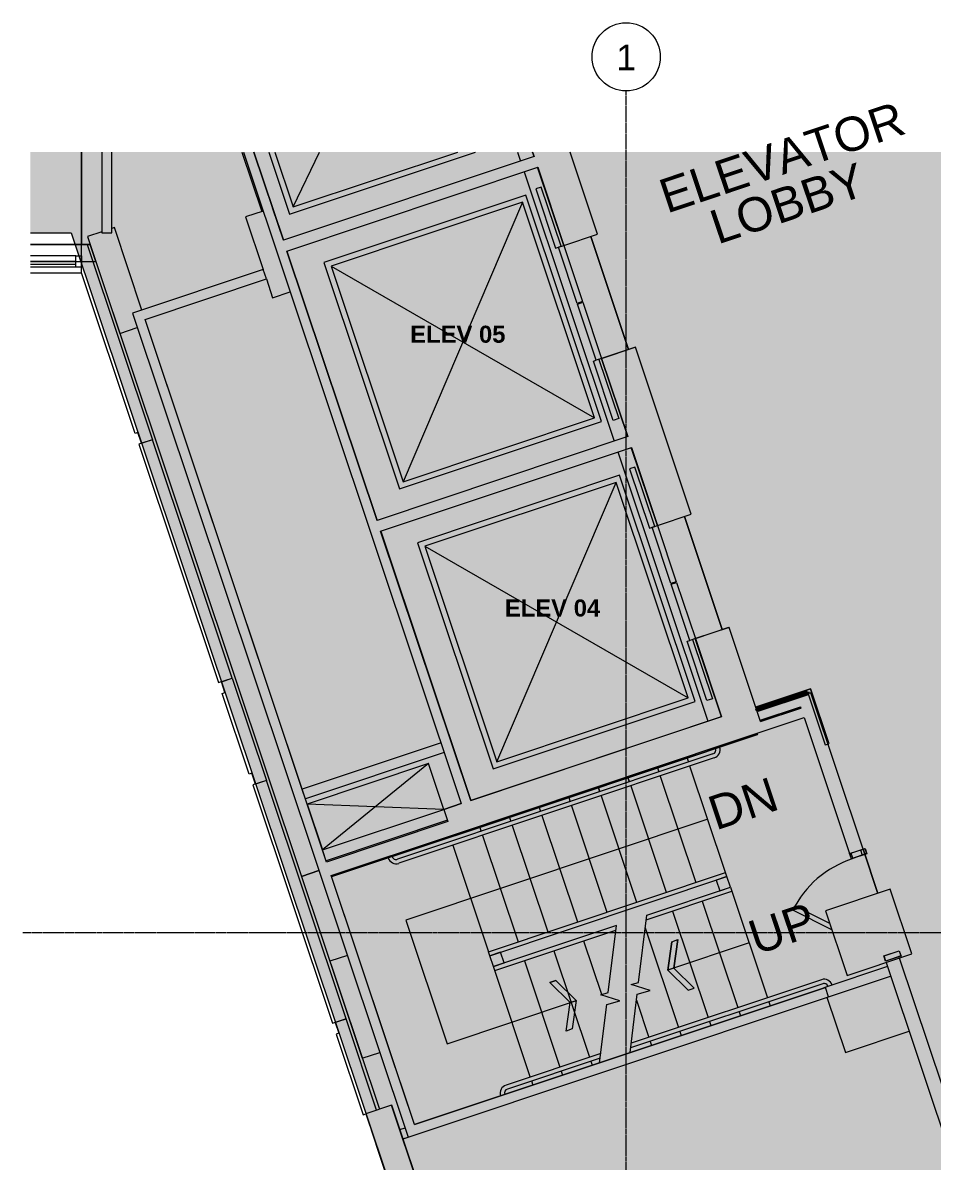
# Model space of a CAD drawing. Header units: inches. Extents: x 2468 to 5719, y -656 to 1380.
# Drawn here: x 2467.9 to 2787.9, y 979.6 to 1380.5 of the extents above; entities that cross this region are included whole.
import ezdxf

# ---------------------------------------------------------------- set-up
doc = ezdxf.new("R2010")
doc.units = ezdxf.units.IN
doc.header["$MEASUREMENT"] = 0
doc.linetypes.add('Grid Line 1_2_', pattern=[0.875, 0.5, -0.125, 0.125, -0.125])
for name, color, linetype, lineweight in [('7200-WISCONSIN-AVE-6TH-FLOOR-031418_dwg', 8, 'Continuous', 9), ('A-AREA-IDEN', 2, 'Continuous', 9), ('A-CLNG', 13, 'Continuous', 13), ('A-DETL', 90, 'Continuous', 9), ('A-DETL-GENF', 92, 'Continuous', 9), ('A-DOOR', 31, 'Continuous', 13), ('A-DOOR-FRAM', 31, 'Continuous', 20), ('A-WALL', 113, 'Continuous', 13), ('A-WALL-PATT', 111, 'Continuous', 13), ('Bb-col', 7, 'Continuous', 9), ('Bb-cor', 7, 'Continuous', 9), ('Bb-glaz', 7, 'Continuous', 9), ('Bb-mullion', 7, 'Continuous', 9), ('Bb-txt', 7, 'Continuous', 9), ('I-WALL', 2, 'Continuous', 13), ('Propidex Polylines', 7, 'Continuous', 9), ('S-COLS', 52, 'Continuous', 13), ('S-GRID', 1, 'Continuous', 9), ('S-GRID-IDEN', 1, 'Continuous', 9)]:
    doc.layers.add(name, color=color, linetype=linetype, lineweight=lineweight)
doc.styles.add('Arial', font='arial.ttf', dxfattribs={"height": 12})
doc.styles.add('Swis721 Lt BT', font='swissl.ttf', dxfattribs={"height": 9})
doc.styles.add('Swis721 Lt BT_B', font='', dxfattribs={"height": 6})
doc.styles.get('Swis721 Lt BT_B').set_extended_font_data('Swis721 Lt BT', bold=True)

# ---------------------------------------------------------------- blocks, each defined once
blk = doc.blocks.new('Concrete-Rectangular-Column - 24 x 24-4901126-6TH FLOOR CONSTRUCTION')
at = {"layer": 'S-COLS', "lineweight": 9}
blk.add_hatch(color=7, dxfattribs=at).paths.add_polyline_path([(-12, -12), (12, -12), (12, 12), (-12, 12), (-12, 9.82)], flags=0)
at = {"layer": 'S-COLS', "color": 8, "lineweight": 20}
for p, q in [((12, 12), (-12, 12)), ((-12, 12), (-12, -12)), ((12, -12), (12, 12)), ((-12, -12), (12, -12))]:
    blk.add_line(p, q, dxfattribs=at)
blk = doc.blocks.new('Elevator Door-Center - 42_ x 84_-4852519-6TH FLOOR CONSTRUCTION')
at = {"layer": 'A-DOOR'}
for points in [[(-4.03, -8.25), (-4.03, -6.25), (-24.9, -6.25), (-24.9, -8.25)], [(17.1, -8.25), (17.1, -6.25), (-3.78, -6.25), (-3.78, -8.25), (13.26, -8.25)]]:
    blk.add_hatch(color=250, dxfattribs=at).paths.add_polyline_path(points, flags=0)
at = {"layer": 'A-DOOR', "color": 8, "lineweight": 20}
for p, q in [((-24.9, -8.25), (-24.9, -6.25)), ((-24.9, -6.25), (-4.03, -6.25)), ((-4.03, -6.25), (-4.03, -8.25)), ((-3.78, -8.25), (-3.78, -6.25)), ((-3.78, -6.25), (17.1, -6.25)), ((17.1, -6.25), (17.1, -8.25)), ((-4.03, -8.25), (-24.9, -8.25)), ((17.1, -8.25), (-3.78, -8.25))]:
    blk.add_line(p, q, dxfattribs=at)
blk = doc.blocks.new('Single Flush - OTJ_SOLIDFLUSH_ALUM-6381519-6TH FLOOR CONSTRUCTION')
at = {"layer": 'A-DOOR', "color": 8, "lineweight": 20}
for p, q in [((-8.65, -26.59), (0.96, -16.97)), ((3.44, -16.97), (-7.42, -27.82)), ((-7.42, -27.82), (-8.65, -26.59))]:
    blk.add_line(p, q, dxfattribs=at)
at = {"layer": 'A-DOOR', "lineweight": 9}
blk.add_arc((17.91, -2.5), 35.81, 179.5, 225, dxfattribs=at)
at = {"layer": 'A-DOOR-FRAM', "color": 8}
for p, q in [((-20, 3.25), (-18, 3.25)), ((-20, -2.5), (-20, 3.25)), ((-19.94, 3.19), (-18.06, 3.19)), ((-19.94, -2.44), (-19.94, 3.19)), ((-18.06, 3.19), (-18.06, -2.44)), ((-18, 3.25), (-18, -2.5)), ((18, 3.25), (20, 3.25)), ((18, -2.5), (18, 3.25)), ((18.06, 3.19), (19.94, 3.19)), ((18.06, -2.44), (18.06, 3.19)), ((19.94, 3.19), (19.94, -2.44)), ((20, 3.25), (20, -2.5)), ((-18, -2.5), (-20, -2.5)), ((-18.06, -2.44), (-19.94, -2.44)), ((20, -2.5), (18, -2.5)), ((19.94, -2.44), (18.06, -2.44))]:
    blk.add_line(p, q, dxfattribs=at)
blk = doc.blocks.new('Walls 3 - Walls 1-4934202-6TH FLOOR CONSTRUCTION')
at = {"layer": 'A-WALL', "lineweight": 9}
blk.add_hatch(color=7, dxfattribs=at).paths.add_polyline_path([(2833.37, 1153.94), (2834.67, 1154.37), (2828.65, 1172.39), (2846.67, 1178.42), (2846.23, 1179.72), (2826.91, 1173.26), (2831.18, 1160.49)], flags=0)
h = blk.add_hatch(color=7, dxfattribs=at)
h.paths.add_polyline_path([(2751.21, 1126.48), (2751.57, 1126.59), (2745.11, 1145.92), (2725.81, 1139.46), (2726.25, 1138.16), (2744.24, 1144.18), (2744.72, 1142.75), (2745.19, 1144.5), (2751.17, 1126.59)], flags=0)
h.paths.add_polyline_path([(2726.42, 1138.35), (2726.25, 1138.95), (2734.17, 1141.6), (2742.56, 1143.75), (2727.51, 1138.72)], flags=0)
at = {"layer": 'A-WALL', "color": 8, "lineweight": 20}
for p, q in [((2846.23, 1179.72), (2826.91, 1173.26)), ((2846.67, 1178.42), (2846.23, 1179.72)), ((2828.65, 1172.39), (2846.67, 1178.42)), ((2826.91, 1173.26), (2833.37, 1153.94)), ((2834.67, 1154.37), (2828.65, 1172.39)), ((2833.37, 1153.94), (2834.67, 1154.37)), ((2745.11, 1145.92), (2725.78, 1139.46)), ((2726.22, 1138.15), (2744.24, 1144.18)), ((2744.24, 1144.18), (2750.26, 1126.16)), ((2751.57, 1126.59), (2745.11, 1145.92)), ((2725.78, 1139.46), (2726.22, 1138.15)), ((2750.26, 1126.16), (2751.57, 1126.59))]:
    blk.add_line(p, q, dxfattribs=at)
blk = doc.blocks.new('Generic Models 22 - Generic Models 5-6386259-6TH FLOOR CONSTRUCTION')
at = {"layer": 'A-CLNG', "lineweight": 50}
for p, q in [((2744, 1144.89), (2726.22, 1138.94)), ((2726.42, 1138.35), (2744.2, 1144.3)), ((2744.2, 1144.3), (2744, 1144.89)), ((2726.22, 1138.94), (2726.42, 1138.35))]:
    blk.add_line(p, q, dxfattribs=at)
blk = doc.blocks.new('7200-WISCONSIN-AVE-6TH-FLOOR-031418_dwg-5450642-6TH FLOOR CONSTRUCTION')
at = {"layer": 'Bb-col'}
for p, q in [((2647.26, 1334.94), (2647.79, 1333.36)), ((2649.06, 1329.57), (2653.49, 1316.3)), ((2559.59, 1303.88), (2555.78, 1315.27)), ((2565.29, 1286.81), (2560.86, 1300.08)), ((2553.6, 1290.25), (2555.81, 1283.64)), ((2555.81, 1283.64), (2561.97, 1285.7)), ((2511.52, 1274.24), (2510.93, 1275.99)), ((2502.03, 1271.07), (2508.19, 1273.13)), ((2625.52, 1106.61), (2713.76, 1136.11)), ((2726.23, 1130.25), (2726.38, 1129.78)), ((2616.05, 1103.45), (2622.2, 1105.5)), ((2596.83, 1019), (2585.42, 1053.14)), ((2772.15, 1048.08), (2749.76, 1040.6)), ((2750.87, 1037.27), (2757.37, 1017.83)), ((2757.37, 1017.83), (2779.76, 1025.32)), ((2587.35, 1015.83), (2593.51, 1017.89))]:
    blk.add_line(p, q, dxfattribs=at)
at = {"layer": 'Bb-col', "flags": 128}
for points in [[(2552.46, 1314.16), (2546.3, 1312.1), (2552.49, 1293.57)], [(2509.82, 1279.31), (2500.1, 1308.38), (2499.16, 1308.06)], [(2495.66, 1306.89), (2490.62, 1305.21), (2502.03, 1271.07)], [(2726.38, 1129.78), (2619.22, 1093.96), (2619.07, 1094.43)], [(2582.1, 1052.03), (2575.94, 1049.97), (2587.35, 1015.83)]]:
    blk.add_lwpolyline(points, dxfattribs=at)
at = {"layer": 'Bb-cor'}
for p, q in [((2544.99, 1334.94), (2551.99, 1314)), ((2549.2, 1334.94), (2559.59, 1303.88)), ((2554.48, 1334.94), (2561.79, 1313.06)), ((2561.79, 1313.06), (2627.24, 1334.94)), ((2563.05, 1315.59), (2620.93, 1334.94)), ((2641.99, 1334.94), (2643.04, 1331.78)), ((2647.79, 1333.36), (2647.26, 1334.94)), ((2644.32, 1327.98), (2676.02, 1233.15)), ((2658.25, 1302.07), (2649.06, 1329.57)), ((2560.86, 1300.08), (2592.56, 1205.24)), ((2486.59, 1298.38), (2470.58, 1298.38)), ((2488.03, 1294.38), (2470.58, 1294.38)), ((2470.58, 1292.38), (2488.59, 1292.38)), ((2576.35, 1294.73), (2669.05, 1241.36)), ((2671.59, 1262.25), (2683.42, 1266.2)), ((2668.72, 1261.29), (2669.69, 1261.61)), ((2680.76, 1234.72), (2671.57, 1262.23)), ((2691.22, 1203.44), (2682.03, 1230.93)), ((2677.29, 1229.35), (2708.99, 1134.51)), ((2593.83, 1201.45), (2625.53, 1106.62)), ((2609.32, 1196.09), (2702.02, 1142.73)), ((2704.56, 1163.61), (2716.39, 1167.57)), ((2701.69, 1162.65), (2702.66, 1162.98)), ((2713.73, 1136.1), (2704.54, 1163.59)), ((2727.51, 1134.38), (2741.71, 1139.13)), ((2615.07, 1126.84), (2566.24, 1110.52)), ((2616.18, 1123.52), (2567.35, 1107.2)), ((2710.74, 1122.97), (2599.77, 1085.88)), ((2711.21, 1121.55), (2600.25, 1084.46)), ((2701.72, 1121.54), (2702.2, 1120.12)), ((2691.29, 1118.05), (2691.77, 1116.63)), ((2692.24, 1115.21), (2704.77, 1077.75)), ((2681.81, 1111.72), (2694.33, 1074.26)), ((2659.99, 1107.59), (2660.47, 1106.17)), ((2671.38, 1108.23), (2683.9, 1070.77)), ((2649.56, 1104.11), (2650.04, 1102.68)), ((2660.95, 1104.75), (2673.47, 1067.29)), ((2617.31, 1099.65), (2574.64, 1085.39)), ((2639.13, 1100.62), (2639.6, 1099.2)), ((2650.51, 1101.26), (2663.04, 1063.8)), ((2628.7, 1097.13), (2629.17, 1095.71)), ((2640.08, 1097.77), (2652.6, 1060.31)), ((2619.22, 1093.96), (2576.54, 1079.7)), ((2619.22, 1090.8), (2631.74, 1053.34)), ((2629.65, 1094.29), (2642.17, 1056.82)), ((2759.31, 1088.06), (2759.94, 1086.17)), ((2585.42, 1053.14), (2576.39, 1080.16)), ((2687.26, 1064.51), (2717.42, 1074.6)), ((2706.99, 1071.11), (2719.51, 1033.65)), ((2696.55, 1067.62), (2709.08, 1030.16)), ((2686.92, 1061.74), (2698.64, 1026.67)), ((2665.25, 1057.16), (2671.64, 1038.06)), ((2654.82, 1053.67), (2667.34, 1016.21)), ((2644.39, 1050.18), (2656.91, 1012.72)), ((2748.91, 1043.47), (2681.98, 1021.1)), ((2605.71, 992.44), (2750.33, 1040.79)), ((2749.38, 1042.05), (2681.78, 1019.45)), ((2683.83, 1036.3), (2688.21, 1023.18)), ((2730.42, 1035.71), (2730.89, 1034.29)), ((2719.98, 1032.22), (2720.46, 1030.8)), ((2709.55, 1028.74), (2710.03, 1027.31)), ((2699.12, 1025.25), (2699.59, 1023.83)), ((2605.71, 992.44), (2596.83, 1019)), ((2688.69, 1021.76), (2689.16, 1020.34)), ((2671.3, 1017.53), (2637.94, 1006.38)), ((2671.09, 1015.88), (2638.42, 1004.96)), ((2667.82, 1014.79), (2668.3, 1013.36)), ((2657.39, 1011.3), (2657.86, 1009.88)), ((2646.96, 1007.81), (2647.43, 1006.39)), ((2617.33, 910.37), (2590.54, 990.51)), ((2600.61, 990.74), (2602.39, 991.33)), ((2601.72, 987.42), (2603.5, 988.01))]:
    blk.add_line(p, q, dxfattribs=at)
at = {"layer": 'Bb-cor', "flags": 128}
for points in [[(2470.58, 1302.38), (2490.51, 1302.38), (2513.49, 1233.63), (2509.69, 1232.36), (2508.42, 1236.15), (2507.48, 1235.83), (2488.59, 1292.38), (2488.59, 1298.63), (2488.59, 1334.94)], [(2556.59, 1334.94), (2563.05, 1315.59), (2572.25, 1334.94)], [(2643.69, 1317.24), (2601.71, 1218.86), (2669.05, 1241.36), (2643.69, 1317.24), (2576.35, 1294.73), (2601.71, 1218.86)], [(2488.59, 1298.63), (2488.59, 1302.38), (2470.58, 1302.38)], [(2574.8, 1084.9), (2573.37, 1089.18), (2616.05, 1103.45), (2567.99, 1105.31), (2511.52, 1274.24)], [(2670.62, 1261.91), (2677.59, 1241.06), (2675.69, 1240.42), (2668.72, 1261.29)], [(2634.69, 1120.22), (2702.02, 1142.73), (2676.66, 1218.6), (2609.32, 1196.09), (2634.69, 1120.22), (2676.66, 1218.6)], [(2703.59, 1163.28), (2710.56, 1142.42), (2708.66, 1141.79), (2701.69, 1162.65)], [(2725.81, 1139.48), (2745.11, 1145.93), (2751.57, 1126.6)], [(2610.66, 1119.57), (2567.99, 1105.31), (2573.37, 1089.18), (2616.05, 1103.45), (2610.66, 1119.57), (2573.37, 1089.18)], [(2633.96, 1046.7), (2633.48, 1048.12), (2632.21, 1051.91), (2715.67, 1079.81), (2715.2, 1081.23), (2702.68, 1118.7)], [(2762.63, 1089.17), (2763.26, 1087.28), (2759.94, 1086.17)], [(2670.89, 1014.23), (2673.39, 1034.77), (2677.99, 1036.09), (2671.28, 1038.17), (2673.9, 1038.92), (2676.77, 1062.59), (2633.48, 1048.12), (2637.28, 1049.39), (2636.01, 1053.18), (2632.21, 1051.91), (2631.74, 1053.34), (2715.2, 1081.23)], [(2681.58, 1017.8), (2684.08, 1038.34), (2688.67, 1039.66), (2681.97, 1041.74), (2684.58, 1042.49), (2687.46, 1066.16), (2716.94, 1076.02), (2715.67, 1079.81), (2711.88, 1078.54), (2713.15, 1074.75), (2716.94, 1076.02), (2729.94, 1037.13)], [(2646.48, 1009.23), (2633.96, 1046.7), (2676.57, 1060.94)], [(2592.41, 997.53), (2581.65, 1029.72), (2577.86, 1028.45), (2579.13, 1024.66), (2578.18, 1024.34), (2587.69, 995.89), (2588.63, 996.21), (2589.9, 992.41), (2590.54, 990.51)], [(2662.44, 805.79), (2597.76, 999.26), (2597.68, 999.23)]]:
    blk.add_lwpolyline(points, dxfattribs=at)
for points in [[(2600.45, 1216.33), (2671.58, 1240.1), (2644.95, 1319.77), (2573.82, 1295.99)], [(2655.4, 1301.12), (2657.3, 1301.75), (2650.33, 1322.62), (2648.43, 1321.99)], [(2541.54, 1149.69), (2513.48, 1233.63), (2508.74, 1232.04), (2536.8, 1148.1)], [(2688.37, 1202.49), (2690.27, 1203.12), (2683.3, 1223.98), (2681.4, 1223.35)], [(2633.42, 1117.69), (2704.55, 1141.47), (2677.92, 1221.13), (2606.79, 1197.36)], [(2553.59, 1113.65), (2549.8, 1112.38), (2548.53, 1116.18), (2547.58, 1115.86), (2538.07, 1144.31), (2539.02, 1144.63), (2537.76, 1148.43), (2541.55, 1149.69)], [(2681.34, 1113.14), (2680.86, 1114.57)], [(2581.65, 1029.72), (2553.59, 1113.65), (2548.85, 1112.07), (2576.91, 1028.13)], [(2670.9, 1109.66), (2670.43, 1111.08)]]:
    blk.add_lwpolyline(points, close=True, dxfattribs=at)
at = {"layer": 'Bb-cor'}
for centre, radius, start, end in [((2710.26, 1124.4), 1.5, 288.4836, 18.4836), ((2710.26, 1124.4), 3, 288.4821, 18.4821), ((2599.3, 1087.3), 1.5, 198.4821, 288.4821), ((2599.3, 1087.3), 3, 198.4836, 288.4836), ((2749.86, 1040.63), 3, 18.4821, 108.4821), ((2749.86, 1040.63), 1.5, 18.4851, 108.4851), ((2638.89, 1003.54), 3, 108.4847, 198.4847), ((2638.89, 1003.54), 1.5, 108.4851, 198.4851)]:
    blk.add_arc(centre, radius, start, end, dxfattribs=at)
at = {"layer": 'Bb-glaz'}
for p, q in [((2486.59, 1296.38), (2470.58, 1296.38)), ((2486.59, 1295.38), (2470.58, 1295.38))]:
    blk.add_line(p, q, dxfattribs=at)
at = {"layer": 'Bb-mullion', "flags": 128}
blk.add_lwpolyline([(2488.59, 1294.38), (2486.59, 1294.38), (2486.59, 1298.38), (2488.59, 1298.38)], close=True, dxfattribs=at)
at = {"layer": 'Bb-txt'}
blk.add_line((2723.48, 1056.45), (2694.72, 1046.83), dxfattribs=at)
at = {"layer": 'Bb-txt', "flags": 128}
for points in [[(2708.94, 1099.97), (2602.71, 1064.46), (2617.26, 1020.94), (2662.79, 1036.16)], [(2696.27, 1056.87), (2694.85, 1046.88), (2701.99, 1039.75), (2704.13, 1040.46), (2696.99, 1047.59), (2698.41, 1057.59), (2696.99, 1047.59), (2694.85, 1046.88), (2696.27, 1056.87), (2698.41, 1057.59)]]:
    blk.add_lwpolyline(points, dxfattribs=at)
for points in [[(2704.13, 1040.46), (2696.99, 1047.59), (2694.85, 1046.88), (2701.99, 1039.75)], [(2655.51, 1043.25), (2662.66, 1036.11), (2661.24, 1026.12), (2659.1, 1025.41), (2660.52, 1035.4), (2653.37, 1042.53)], [(2653.37, 1042.53), (2660.52, 1035.4), (2662.66, 1036.11), (2655.51, 1043.25)], [(2659.1, 1025.41), (2660.52, 1035.4), (2662.66, 1036.11), (2661.24, 1026.12)]]:
    blk.add_lwpolyline(points, close=True, dxfattribs=at)
at = {"layer": 'Propidex Polylines'}
for p, q in [((2488.59, 1334.94), (2488.59, 1302.38)), ((2667.74, 1305.23), (2681.05, 1265.4)), ((2681.05, 1265.4), (2667.74, 1305.23)), ((2700.71, 1206.6), (2714.02, 1166.76)), ((2714.02, 1166.76), (2700.71, 1206.6)), ((2727.51, 1134.38), (2741.71, 1139.13)), ((2741.71, 1139.13), (2727.51, 1134.38)), ((2763.57, 1089.49), (2768.8, 1073.87)), ((2768.8, 1073.87), (2763.57, 1089.49)), ((2751.44, 1037.47), (2773.26, 1044.76)), ((2751.44, 1037.47), (2773.26, 1044.76)), ((2601.64, 987.39), (2603.5, 988.01)), ((2601.64, 987.39), (2603.5, 988.01))]:
    blk.add_line(p, q, dxfattribs=at)
at = {"layer": 'Propidex Polylines', "flags": 128}
for points in [[(2470.58, 1296.38), (2493.57, 1296.38), (2491.56, 1302.38), (2488.59, 1302.38), (2488.59, 1334.94)], [(2488.59, 1302.38), (2491.56, 1302.38), (2493.57, 1296.38), (2565.95, 1079.84), (2572.12, 1081.9)], [(2620.02, 1094.75), (2620.17, 1094.28), (2726.38, 1129.79), (2726.23, 1130.25)], [(2726.23, 1130.25), (2726.38, 1129.79), (2620.17, 1094.28), (2620.02, 1094.75)], [(2572.12, 1081.9), (2565.95, 1079.84), (2593.36, 997.85)]]:
    blk.add_lwpolyline(points, dxfattribs=at)
at = {"layer": 'Bb-txt', "char_height": 12, "attachment_point": 1, "rotation": 18.4833, "line_spacing_factor": 0.941778, "style": 'Arial'}
for s, insert, width in [('ELEVATOR', (2690.72, 1324.62), 106.8075), ('LOBBY', (2708.61, 1313.71), 66.5527), ('DN', (2707.97, 1107.37), 28.7954), ('UP', (2722.14, 1063.54), 27.767)]:
    blk.add_mtext(s, dxfattribs=dict(at, insert=insert, width=width))
blk = doc.blocks.new('Grid - Grid Head - Circle-50561-6TH FLOOR CONSTRUCTION')
at = {"layer": 'S-GRID-IDEN'}
blk.add_circle((0, 0), 0.125, dxfattribs=at)

msp = doc.modelspace()

# ---------------------------------------------------------------- hatches: boundary and pattern name
at = {"layer": 'A-DETL-GENF'}
h = msp.add_hatch(color=9, dxfattribs=at)
h.paths.add_polyline_path([(3824.41, 691.12), (3829.75, 691.12), (3829.75, 712.12), (3783.5, 712.12), (3783.5, 691.12), (3804.5, 691.12)], flags=0)
h.paths.add_polyline_path([(3797.97, 715.62), (3960.5, 715.62), (3960.5, 808.12), (3960, 808.12), (3960, 831.12), (3957.25, 831.12), (3957.25, 833.98), (3917.25, 833.98), (3917.25, 831.12), (3916, 831.12), (3916, 808.62), (3783.5, 808.62), (3783.5, 715.62)], flags=0)
h.paths.add_polyline_path([(3678.56, 715.62), (3780, 715.62), (3780, 831.12), (3744, 831.12), (3744, 808.12), (3720, 808.12), (3720, 831.12), (3718.25, 831.12), (3718.25, 833.98), (3678.25, 833.98), (3678.25, 831.12), (3676, 831.12), (3676, 715.62)], flags=0)
h.paths.add_polyline_path([(3672.5, 715.62), (3672.5, 831.12), (3643.5, 831.12), (3643.5, 715.62)], flags=0)
h.paths.add_polyline_path([(3982.75, 766.13), (3982.75, 808.12), (3964, 808.12), (3964, 766.13), (3980.55, 766.13)], flags=0)
h.paths.add_polyline_path([(2815.72, 1310.42), (2809.11, 1330.21), (2811, 1330.85), (2817.62, 1311.05)], flags=0)
h.paths.add_polyline_path([(2662.35, 805.76), (2833.81, 865.19), (2817.01, 915.45), (2808.71, 912.67), (2787.78, 975.27), (2795.61, 977.89), (2771.67, 1049.52), (2757.94, 1044.93), (2750.33, 1067.69), (2773.1, 1075.3), (2780.7, 1052.54), (2776.41, 1051.1), (2801.46, 976.15), (2793.63, 973.54), (2812.34, 917.58), (2819.22, 919.88), (2837.85, 864.14), (2922.38, 892.4), (2921.3, 895.52), (2921.77, 895.69), (2903.61, 948.09), (2940.61, 960.46), (2946.33, 943.39), (2990.89, 958.29), (2982.89, 982.23), (2986.21, 983.34), (2986.92, 981.21), (3035.29, 997.38), (3034.02, 1001.17), (3037.82, 1002.44), (3036.55, 1006.23), (3040.34, 1007.5), (3028.3, 1043.54), (3024.5, 1042.29), (3023.23, 1046.07), (3019.44, 1044.8), (3018.17, 1048.59), (3012.48, 1046.69), (3011.37, 1050.01), (3045.52, 1061.42), (2993.52, 1216.96), (2845.1, 1167.35), (2876.96, 1072.03), (2919.16, 1086.14), (2939.29, 1025.91), (2968.69, 1035.74), (2973.53, 1021.28), (2970.21, 1020.17), (2966.48, 1031.31), (2929.08, 1018.81), (2927.97, 1022.13), (2930.76, 1023.06), (2912.53, 1077.6), (2868.9, 1063.01), (2887.13, 1008.48), (2895.72, 1011.35), (2896.83, 1008.03), (2884.92, 1004.05), (2834.67, 1154.37), (2833.37, 1153.94), (2826.91, 1173.26), (2846.23, 1179.72), (2836.84, 1207.82), (2848.69, 1211.78), (2857.89, 1184.28), (2938.5, 1211.22), (2906.8, 1306.07), (2826.19, 1279.12), (2835.38, 1251.61), (2823.52, 1247.65), (2803.89, 1306.46), (2815.72, 1310.42), (2824.92, 1282.91), (2905.53, 1309.86), (2897.15, 1334.94), (2809.64, 1334.94), (2810.92, 1331.08), (2809.03, 1330.45), (2807.53, 1334.94), (2660.47, 1334.94), (2670.13, 1306.03), (2658.28, 1302.07), (2649.08, 1329.57), (2560.85, 1300.08), (2592.56, 1205.24), (2680.78, 1234.73), (2671.59, 1262.24), (2683.45, 1266.2), (2703.1, 1207.4), (2691.25, 1203.43), (2682.05, 1230.94), (2593.82, 1201.45), (2625.53, 1106.6), (2713.76, 1136.1), (2704.56, 1163.6), (2716.42, 1167.56), (2725.81, 1139.47), (2745.11, 1145.92), (2751.57, 1126.59), (2751.21, 1126.48), (2763.58, 1089.49), (2758.84, 1087.9), (2742.83, 1135.8), (2576.39, 1080.16), (2605.71, 992.43), (2750.33, 1040.78), (2751.44, 1037.46), (2603.5, 988), (2506.5, 1278.2), (2552.5, 1293.58), (2553.61, 1290.26), (2510.93, 1275.99), (2574.8, 1084.9), (2617.47, 1099.17), (2616.04, 1103.43), (2622.21, 1105.49), (2545.51, 1334.94), (2499.16, 1334.94), (2499.16, 1306.46), (2495.66, 1306.46), (2495.66, 1334.94), (2470.58, 1334.94), (2470.58, 1306.46), (2484.96, 1306.46), (2588.65, 996.28), (2597.66, 999.29), (2660.71, 810.66)], flags=0)
h.paths.add_polyline_path([(3885.5, 812.12), (3885.5, 831.12), (3872, 831.12), (3872, 833.98), (3797, 833.98), (3797, 831.12), (3783.5, 831.12), (3783.5, 812.12), (3830.75, 812.12)], flags=0)
h.paths.add_polyline_path([(3912.5, 812.12), (3912.5, 831.12), (3889, 831.12), (3889, 812.12)], flags=0)
h.paths.add_polyline_path([(2925.15, 896.62), (3714.46, 896.62), (3714.46, 1046.38), (3693.25, 1046.38), (3693.25, 1073.88), (3714.46, 1073.88), (3714.46, 1311.48), (3712, 1311.48), (3712, 1309.88), (3710, 1309.88), (3710, 1311.48), (3634, 1311.48), (3634, 1309.88), (3632, 1309.88), (3632, 1311.48), (3592, 1311.48), (3592, 1309.88), (3590, 1309.88), (3590, 1311.48), (3514, 1311.48), (3514, 1309.88), (3512, 1309.88), (3512, 1311.48), (3472, 1311.48), (3472, 1309.88), (3470, 1309.88), (3470, 1311.48), (3394, 1311.48), (3394, 1309.88), (3392, 1309.88), (3392, 1311.48), (3352, 1311.48), (3352, 1309.88), (3350, 1309.88), (3350, 1311.48), (3274, 1311.48), (3274, 1309.88), (3272, 1309.88), (3272, 1311.48), (3232, 1311.48), (3232, 1309.88), (3230, 1309.88), (3230, 1311.48), (3154, 1311.48), (3154, 1309.88), (3152, 1309.88), (3152, 1311.48), (3112, 1311.48), (3112, 1309.88), (3110, 1309.88), (3110, 1311.48), (3034, 1311.48), (3034, 1309.88), (3032, 1309.88), (3032, 1307.13), (2992.74, 1307.13), (2992.74, 1311.48), (2975.11, 1311.48), (3002.76, 1228.75), (2949.18, 1210.84), (2951.16, 1204.91), (2994.79, 1219.49), (3047.41, 1062.06), (3050.26, 1063.01), (3011, 1180.45), (3011, 1285.62), (3013, 1285.62), (3013, 1180.77), (3071.49, 1005.79), (2988.03, 977.89), (2998.69, 946.01), (2917.44, 918.86), (2925.08, 896.83)], flags=0)
h.paths.add_polyline_path([(2917.41, 918.96), (2918.1, 919.19), (2939.36, 929.99), (2916.26, 922.27)], flags=0)
h.paths.add_polyline_path([(2915.93, 923.23), (2942.21, 932.01), (2934.61, 954.76), (2908.07, 945.89), (2908.46, 944.78)], flags=0)
h.paths.add_polyline_path([(2945.53, 933.12), (2946.01, 933.28), (2944.47, 937.89), (2943.99, 937.73)], flags=0)
h.paths.add_polyline_path([(2949.33, 934.39), (2993.9, 949.29), (2992.36, 953.9), (2947.79, 939), (2949.14, 934.95)], flags=0)
h.paths.add_polyline_path([(2942.53, 942.12), (2943, 942.28), (2938.4, 956.03), (2937.93, 955.87), (2942.21, 943.05)], flags=0)
h.paths.add_polyline_path([(3037.19, 998.01), (3068.49, 1008.47), (3051.21, 1060.16), (3050.73, 1060), (3058.34, 1037.24), (3035.58, 1029.63), (3027.97, 1052.39), (3019.91, 1049.7), (3020.7, 1047.33), (3024.5, 1048.6), (3025.76, 1044.8), (3029.56, 1046.07), (3042.87, 1006.24), (3039.08, 1004.97), (3040.34, 1001.17), (3036.55, 999.91), (3037.15, 998.14)], flags=0)
h.paths.add_polyline_path([(3264, 1048.12), (3240, 1048.12), (3240, 1072.12), (3264, 1072.12)], flags=0)
h.paths.add_polyline_path([(3696.25, 1049.38), (3714.46, 1049.38), (3714.46, 1070.88), (3696.25, 1070.88)], flags=0)
h.paths.add_polyline_path([(3499.63, 1050.25), (3484.88, 1050.25), (3484.88, 1064.25), (3499.63, 1064.25)], flags=0)
h.paths.add_polyline_path([(3520.69, 1050.25), (3505.94, 1050.25), (3505.94, 1064.25), (3520.69, 1064.25)], flags=0)
h.paths.add_polyline_path([(2865.58, 1068.23), (2875.06, 1071.4), (2842.56, 1168.61), (2849.2, 1170.83), (2847.3, 1176.52), (2831.18, 1171.13), (2864.52, 1071.4)], flags=0)
h.paths.add_polyline_path([(2727.51, 1134.37), (2741.72, 1139.12), (2741.56, 1139.59), (2727.35, 1134.84)], flags=0)
h.paths.add_polyline_path([(2726.42, 1138.35), (2742.56, 1143.75), (2734.17, 1141.6), (2726.22, 1138.94), (2726.25, 1138.86)], flags=0)
h.paths.add_polyline_path([(2702.67, 1162.97), (2696.05, 1182.77), (2697.94, 1183.4), (2704.56, 1163.6)], flags=0)
h.paths.add_polyline_path([(2695.97, 1183), (2689.35, 1202.8), (2691.25, 1203.43), (2697.86, 1183.64), (2696.05, 1183.03)], flags=0)
h.paths.add_polyline_path([(2848.69, 1211.78), (2842.08, 1231.58), (2843.97, 1232.21), (2850.59, 1212.41), (2849.2, 1211.95)], flags=0)
h.paths.add_polyline_path([(2941.82, 1212.33), (2998.25, 1231.2), (2963.58, 1334.94), (2900.84, 1334.94), (2941.13, 1214.39)], flags=0)
h.paths.add_polyline_path([(2842, 1231.82), (2835.38, 1251.61), (2837.28, 1252.25), (2843.89, 1232.45), (2842.08, 1231.84)], flags=0)
h.paths.add_polyline_path([(2669.69, 1261.6), (2663.08, 1281.4), (2664.97, 1282.03), (2671.59, 1262.24)], flags=0)
h.paths.add_polyline_path([(2663, 1281.64), (2656.38, 1301.44), (2658.28, 1302.07), (2664.89, 1282.27), (2663.08, 1281.66)], flags=0)
h.paths.add_polyline_path([(3484.88, 1293.13), (3484.87, 1293.13), (3484.88, 1307.13), (3499.62, 1307.13), (3499.62, 1293.13)], flags=0)
h.paths.add_polyline_path([(3244.62, 1293.13), (3244.62, 1307.13), (3259.37, 1307.13), (3259.37, 1293.13)], flags=0)
h.paths.add_polyline_path([(3011, 1293.13), (3004.37, 1293.13), (3004.37, 1307.13), (3019.12, 1307.13), (3019.12, 1293.13), (3013, 1293.13)], flags=0)
h.paths.add_polyline_path([(2559.58, 1303.87), (2647.81, 1333.37), (2647.29, 1334.94), (2549.2, 1334.94), (2558.72, 1306.46)], flags=0)
at = {"layer": 'A-WALL-PATT', "lineweight": 9}
for points in [[(2495.66, 1306.46), (2499.16, 1306.46), (2499.16, 1334.94), (2495.66, 1334.94)], [(2622.21, 1105.49), (2625.53, 1106.6), (2549.2, 1334.94), (2545.51, 1334.94), (2601.78, 1166.6)], [(2560.85, 1300.08), (2649.08, 1329.57), (2647.81, 1333.37), (2559.58, 1303.87)], [(2510.93, 1275.99), (2553.61, 1290.26), (2552.5, 1293.58), (2509.82, 1279.31), (2510.19, 1278.2)], [(2602.39, 991.32), (2605.71, 992.43), (2509.82, 1279.31), (2506.5, 1278.2), (2600.07, 998.27)], [(2593.82, 1201.45), (2682.05, 1230.94), (2680.78, 1234.73), (2592.56, 1205.24)], [(2727.35, 1134.84), (2741.56, 1139.59), (2740.45, 1142.91), (2726.25, 1138.16), (2727.04, 1135.8)], [(2716.77, 1127.09), (2716.77, 1127.09), (2742.83, 1135.8), (2741.72, 1139.12), (2715.66, 1130.41)], [(2619.05, 1094.42), (2716.77, 1127.09), (2713.76, 1136.1), (2616.04, 1103.43), (2618.26, 1096.79)], [(2576.39, 1080.16), (2619.05, 1094.42), (2617.47, 1099.17), (2574.8, 1084.9)], [(2603.5, 988), (2751.44, 1037.46), (2750.33, 1040.78), (2602.39, 991.32)]]:
    msp.add_hatch(color=7, dxfattribs=at).paths.add_polyline_path(points, flags=0)
h = msp.add_hatch(color=7, dxfattribs=at)
h.paths.add_polyline_path([(2715.66, 1130.41), (2727.51, 1134.37), (2716.42, 1167.56), (2704.56, 1163.6), (2714.33, 1134.37)], flags=0)
h.paths.add_polyline_path([(2691.25, 1203.43), (2703.1, 1207.4), (2683.45, 1266.2), (2671.59, 1262.24), (2689.92, 1207.4)], flags=0)
h.paths.add_polyline_path([(2658.28, 1302.07), (2670.13, 1306.03), (2660.47, 1334.94), (2647.29, 1334.94), (2656.95, 1306.03)], flags=0)
h = msp.add_hatch(color=7, dxfattribs=at)
h.paths.add_polyline_path([(2796.72, 974.57), (2801.46, 976.15), (2776.38, 1051.1), (2771.67, 1049.52), (2796.19, 976.15)], flags=0)
h.paths.add_polyline_path([(2758.84, 1087.9), (2763.58, 1089.49), (2745.19, 1144.5), (2744.72, 1142.75), (2744.2, 1144.16), (2740.45, 1142.91), (2758.31, 1089.49)], flags=0)
h = msp.add_hatch(color=7, dxfattribs=at)
h.paths.add_polyline_path([(2790.48, 392.49), (2799.49, 395.5), (2787.4, 431.68), (2778.39, 428.67), (2790.32, 392.97)], flags=0)
h.paths.add_polyline_path([(2750.35, 512.54), (2759.36, 515.55), (2757.15, 522.16), (2752.93, 520.75), (2745.32, 543.51), (2749.54, 544.93), (2747.33, 551.54), (2738.32, 548.52), (2747.6, 520.75)], flags=0)
h.paths.add_polyline_path([(2710.28, 632.4), (2719.29, 635.41), (2707.21, 671.55), (2698.2, 668.54), (2709.28, 635.41)], flags=0)
h.paths.add_polyline_path([(2670.15, 752.47), (2679.16, 755.48), (2676.94, 762.12), (2672.64, 760.69), (2665.03, 783.45), (2669.33, 784.88), (2597.66, 999.29), (2588.65, 996.28), (2667.4, 760.69)], flags=0)

# ---------------------------------------------------------------- linework, layer by layer
at = {"layer": 'A-DETL'}
for p, q in [((2470.58, 1306.46), (2484.96, 1306.46)), ((2484.96, 1306.46), (2653.43, 802.49))]:
    msp.add_line(p, q, dxfattribs=at)
at = {"layer": 'A-WALL', "color": 8, "lineweight": 20}
for p, q in [((2713.76, 1136.1), (2625.53, 1106.6)), ((2619.05, 1094.42), (2716.77, 1127.09)), ((2622.21, 1105.49), (2616.04, 1103.43)), ((2616.04, 1103.43), (2617.47, 1099.17)), ((2597.66, 999.29), (2588.65, 996.28)), ((2663.62, 801.96), (2597.66, 999.29)), ((2588.65, 996.28), (2670.15, 752.47))]:
    msp.add_line(p, q, dxfattribs=at)
at = {"layer": 'I-WALL', "color": 8, "lineweight": 20}
for p, q in [((2495.66, 1334.94), (2495.66, 1306.46)), ((2499.16, 1306.46), (2499.16, 1334.94)), ((2545.51, 1334.94), (2622.21, 1105.49)), ((2559.58, 1303.87), (2549.2, 1334.94)), ((2647.81, 1333.37), (2559.58, 1303.87)), ((2647.29, 1334.94), (2647.81, 1333.37)), ((2670.13, 1306.03), (2660.47, 1334.94)), ((2560.85, 1300.08), (2649.08, 1329.57)), ((2649.08, 1329.57), (2658.28, 1302.07)), ((2495.66, 1306.46), (2499.16, 1306.46)), ((2658.28, 1302.07), (2670.13, 1306.03)), ((2592.56, 1205.24), (2560.85, 1300.08)), ((2552.5, 1293.58), (2506.5, 1278.2)), ((2553.61, 1290.26), (2552.5, 1293.58)), ((2510.93, 1275.99), (2553.61, 1290.26)), ((2506.5, 1278.2), (2603.5, 988)), ((2574.8, 1084.9), (2510.93, 1275.99)), ((2683.45, 1266.2), (2671.59, 1262.24)), ((2703.1, 1207.4), (2683.45, 1266.2)), ((2671.59, 1262.24), (2680.78, 1234.73)), ((2680.78, 1234.73), (2592.56, 1205.24)), ((2593.82, 1201.45), (2682.05, 1230.94)), ((2682.05, 1230.94), (2691.25, 1203.43)), ((2691.25, 1203.43), (2703.1, 1207.4)), ((2625.53, 1106.6), (2593.82, 1201.45)), ((2716.42, 1167.56), (2704.56, 1163.6)), ((2727.51, 1134.37), (2716.42, 1167.56)), ((2704.56, 1163.6), (2713.76, 1136.1)), ((2745.19, 1144.5), (2726.25, 1138.16)), ((2763.58, 1089.49), (2745.19, 1144.5)), ((2727.35, 1134.84), (2741.56, 1139.59)), ((2741.72, 1139.12), (2727.51, 1134.37)), ((2741.56, 1139.59), (2741.72, 1139.12)), ((2716.77, 1127.09), (2742.83, 1135.8)), ((2742.83, 1135.8), (2758.84, 1087.9)), ((2617.47, 1099.17), (2574.8, 1084.9)), ((2576.39, 1080.16), (2619.05, 1094.42)), ((2758.84, 1087.9), (2763.58, 1089.49)), ((2605.71, 992.43), (2576.39, 1080.16)), ((2801.46, 976.15), (2776.41, 1051.1)), ((2771.67, 1049.52), (2795.61, 977.89)), ((2750.33, 1040.78), (2605.71, 992.43)), ((2751.44, 1037.46), (2750.33, 1040.78)), ((2603.5, 988), (2751.44, 1037.46))]:
    msp.add_line(p, q, dxfattribs=at)
at = {"layer": 'S-GRID', "linetype": 'Grid Line 1_2_'}
for p, q in [((2680.21, -16.1), (2680.21, 1356.46)), ((2467.88, 1060.12), (4862.49, 1060.12))]:
    msp.add_line(p, q, dxfattribs=at)

# ---------------------------------------------------------------- block references
at = {"layer": '7200-WISCONSIN-AVE-6TH-FLOOR-031418_dwg', "color": 7}
msp.add_blockref('7200-WISCONSIN-AVE-6TH-FLOOR-031418_dwg-5450642-6TH FLOOR CONSTRUCTION', (0, 0), dxfattribs=at)
msp.add_blockref('7200-WISCONSIN-AVE-6TH-FLOOR-031418_dwg-5450642-6TH FLOOR CONSTRUCTION', (0, 0), dxfattribs=at)
msp.add_blockref('7200-WISCONSIN-AVE-6TH-FLOOR-031418_dwg-5450642-6TH FLOOR CONSTRUCTION', (0, 0), dxfattribs=at)
at = {"layer": 'A-CLNG'}
msp.add_blockref('Generic Models 22 - Generic Models 5-6386259-6TH FLOOR CONSTRUCTION', (0, 0), dxfattribs=at)
at = {"layer": 'A-DOOR'}
for name, p, rotation in [('Elevator Door-Center - 42_ x 84_-4852519-6TH FLOOR CONSTRUCTION', (2672.1, 1280.43), 288.4834118739122), ('Elevator Door-Center - 42_ x 84_-4852519-6TH FLOOR CONSTRUCTION', (2705.07, 1181.8), 288.4834118739122), ('Single Flush - OTJ_SOLIDFLUSH_ALUM-6381519-6TH FLOOR CONSTRUCTION', (2767.55, 1069.73), 288.4832088964556)]:
    msp.add_blockref(name, p, dxfattribs=dict(at, rotation=rotation))
at = {"layer": 'A-WALL', "lineweight": 9}
msp.add_blockref('Walls 3 - Walls 1-4934202-6TH FLOOR CONSTRUCTION', (0, 0), dxfattribs=at)
at = {"layer": 'S-COLS', "lineweight": 9, "rotation": 18.4833333333335}
msp.add_blockref('Concrete-Rectangular-Column - 24 x 24-4901126-6TH FLOOR CONSTRUCTION', (2765.52, 1060.12), dxfattribs=at)
at = {"layer": 'S-GRID-IDEN', "xscale": 95.99999999999994, "yscale": 95.99999999999994, "zscale": 95.99999999999994}
msp.add_blockref('Grid - Grid Head - Circle-50561-6TH FLOOR CONSTRUCTION', (2680.21, 1368.46), dxfattribs=at)

# ---------------------------------------------------------------- texts
at = {"layer": 'A-AREA-IDEN', "char_height": 6, "width": 40.602, "attachment_point": 1, "style": 'Swis721 Lt BT_B'}
for s, insert in [('ELEV 05', (2604.2, 1273.78)), ('ELEV 04', (2637.54, 1177.37))]:
    msp.add_mtext(s, dxfattribs=dict(at, insert=insert))
at = {"layer": 'S-GRID-IDEN', "insert": (2676.71, 1372.75), "char_height": 9, "width": 8.181, "attachment_point": 1, "style": 'Swis721 Lt BT'}
msp.add_mtext('1', dxfattribs=at)

doc.saveas('drawing.dxf')
